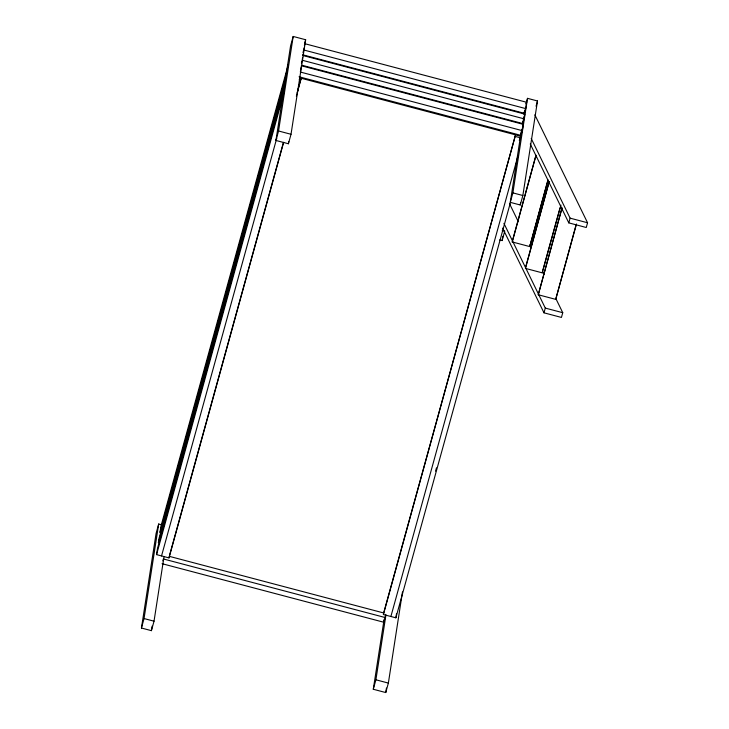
<?xml version="1.0" encoding="UTF-8"?>
<svg xmlns="http://www.w3.org/2000/svg" width="729" height="729" viewBox="0 0 729 729"><rect width="100%" height="100%" fill="white"/><g stroke="black" fill="none" stroke-linecap="round" stroke-linejoin="round"><path stroke-width="1.09" d="M164.025 556.591L154.029 621.19L151.413 630.658L141.444 628.024L156.079 533.482L158.685 524.014L161.683 524.807M141.444 628.024L144.05 618.556L158.685 524.014M283.654 142.31L169.01 557.904L156.544 554.614L157.519 548.308L284.565 87.753M151.413 630.658L152.115 626.156M169.01 557.904L169.256 556.327L383.654 612.952L383.408 614.529L395.874 617.818L510.519 202.225M275.936 140.46L290.57 45.918L293.186 36.45L305.651 39.74L291.017 134.282L288.402 143.75L275.936 140.46L278.551 130.992L293.186 36.45M288.402 143.75L288.748 141.526M301.177 66.795L300.357 72.043L522.237 130.646L520.934 135.375L299.054 76.782M302.626 57.391L302.189 60.234L524.069 118.827L522.757 123.556L301.979 65.255M302.991 52.825L304.102 47.886M304.43 45.781L304.749 43.685L526.63 102.279L525.655 108.585L524.342 113.314L302.471 54.721M296.357 96.255L301.141 78.231L297.204 92.483M402.481 591.912L388.366 683.082L385.75 692.55L373.284 689.26L384.092 619.477M162.066 563.69L383.946 622.284L384.265 620.188M383.946 622.284L385.732 614.401M373.284 689.26L375.9 679.793L385.905 615.185M395.874 617.818L396.521 613.618M385.75 692.55L386.452 688.048M383.408 614.529L515.54 134.856L383.654 612.952M499.638 239.923L502.135 240.579L502.8 236.251M526.074 103.6L527.523 98.342L537.492 100.976L522.857 195.518L520.251 204.986L510.273 202.352L521.199 131.803M522.383 124.167L522.72 121.989M520.934 135.375L521.909 129.079M522.757 123.556L523.495 118.836M524.342 113.314L524.834 110.17M522.237 130.646L523.212 124.34L301.332 65.747M524.069 118.827L524.798 114.098L302.918 55.504M510.273 202.352L512.888 192.884L527.523 98.342M548.108 179.935L529.728 246.575L512.277 241.964L512.451 240.825M520.251 204.986L520.597 202.735M512.277 241.964L536.025 155.186L512.523 240.388M560.956 205.122L542.276 272.846L525.463 268.409L525.573 267.698M529.728 246.575L547.752 180.546M525.463 268.409L549.21 181.63L525.709 266.832M538.266 294.753L562.013 207.965L538.266 294.753L555.717 299.364L576.502 223.985M542.276 272.846L542.522 271.27L544.007 274.314M555.717 299.364L576.147 224.596M288.283 64.599L160.936 526.247L159.961 532.553L287.007 71.998M286.151 77.511L159.104 538.066L158.375 542.795L285.422 82.24M156.544 554.614L283.891 92.966M161.537 555.926L276.783 138.145M304.485 43.95L305.651 39.74M162.849 560.847L163.369 558.952L385.249 617.554M301.405 63.068L301.934 61.172M169.556 555.234L283.289 142.93M523.358 114.116L523.887 112.22M526.101 104.174L526.63 102.279M523.75 117.888L524.279 115.993M522.429 127.183L523.212 124.34M519.312 140.551L520.524 136.168L299.473 77.793M390.89 616.506L517.927 155.951M536.043 106.234L537.492 100.976M435.568 471.144L436.48 467.854M502.135 240.579L504.741 231.111L502.254 230.455M542.823 270.186L560 207.92M555.835 298.544L562.752 312.695L561.439 317.434L543.989 312.823L545.301 308.094L503.921 223.356M534.858 114.836L587.556 222.764L586.253 227.494L568.802 222.883L570.105 218.153L531.204 138.474M303.774 49.991L525.655 108.585M299.236 79.37L300.895 79.807M515.294 136.432L520.278 137.745M535.779 156.762L536.617 156.981M548.973 183.207L549.493 183.343M278.551 130.992L291.017 134.282M512.888 192.884L522.857 195.518M561.767 209.542L562.369 209.706M570.105 218.153L587.556 222.764M529.974 244.999L530.876 247.423M545.301 308.094L562.752 312.695M144.05 618.556L154.029 621.19M375.9 679.793L388.366 683.082M530.265 143.977L568.802 222.883M509.489 203.619L518.337 221.744M502.618 228.086L543.989 312.823"/></g></svg>
